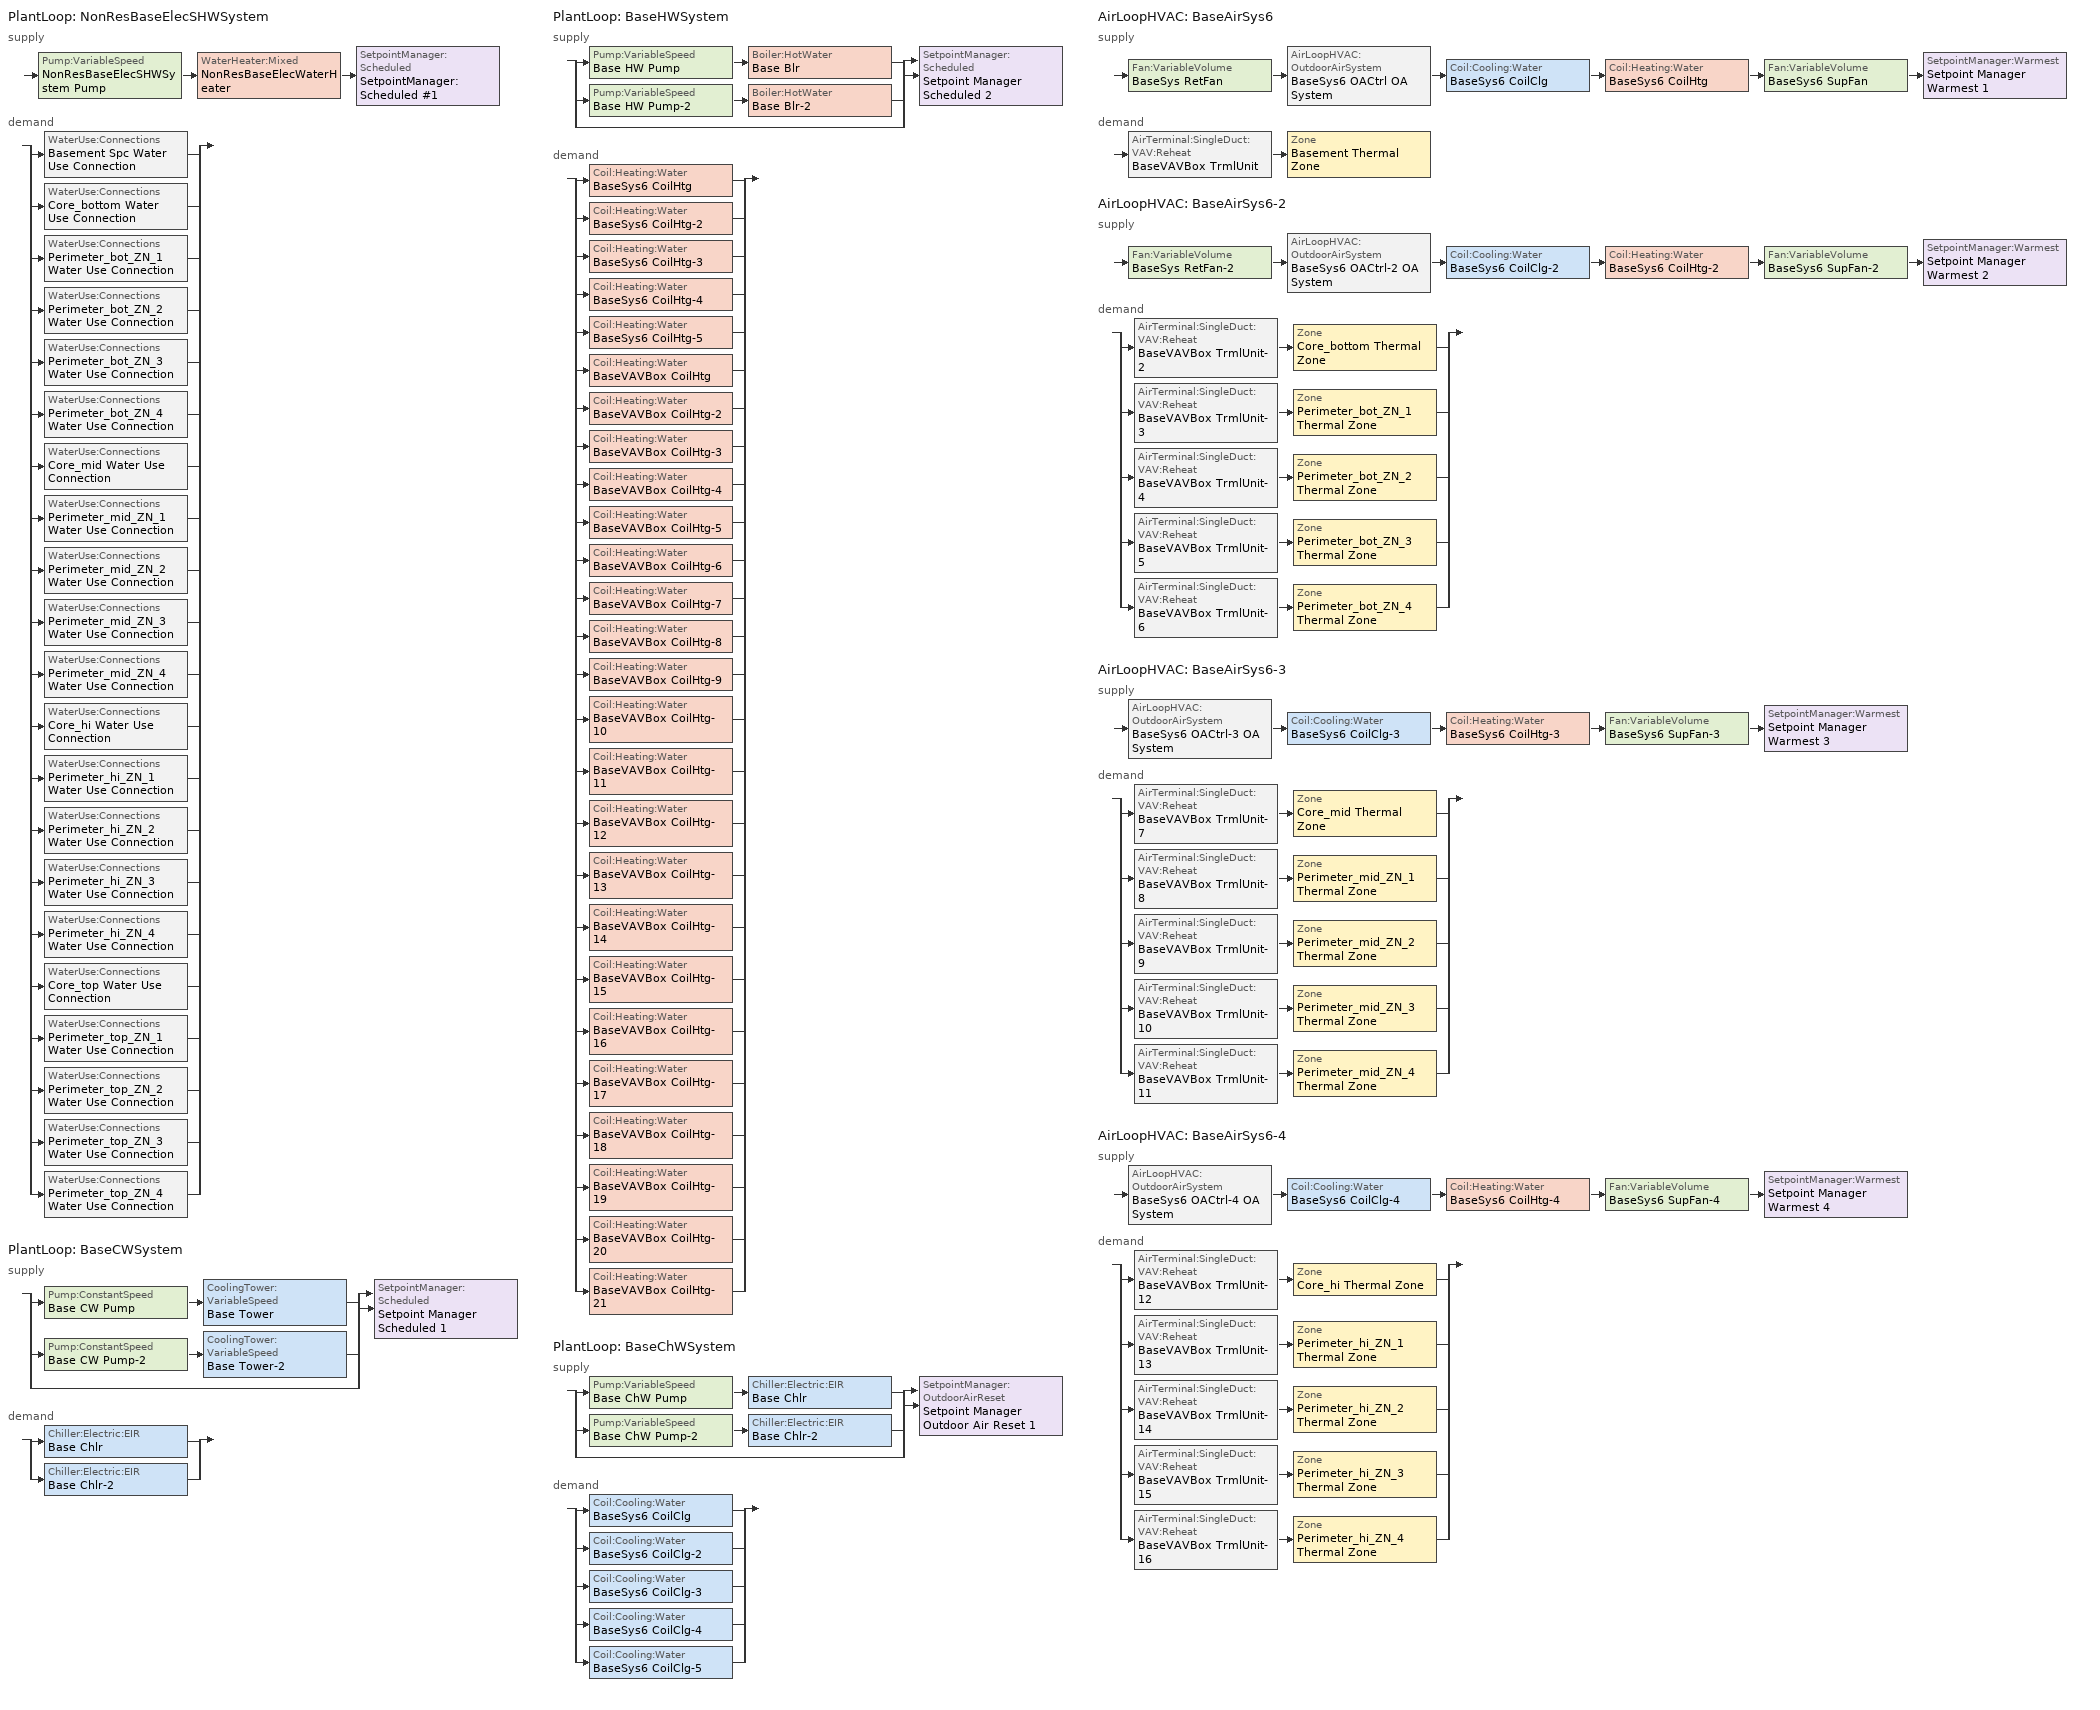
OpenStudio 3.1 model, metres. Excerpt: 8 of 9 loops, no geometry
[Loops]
PlantLoop 'NonResBaseElecSHWSystem'
 supply: Pump:VariableSpeed 'NonResBaseElecSHWSystem Pump' > WaterHeater:Mixed 'NonResBaseElecWaterHeater' > SetpointManager:Scheduled 'SetpointManager:Scheduled #1'
 demand: split
  | WaterUse:Connections 'Basement Spc Water Use Connection'
  | WaterUse:Connections 'Core_bottom Water Use Connection'
  | WaterUse:Connections 'Perimeter_bot_ZN_1 Water Use Connection'
  | WaterUse:Connections 'Perimeter_bot_ZN_2 Water Use Connection'
  | WaterUse:Connections 'Perimeter_bot_ZN_3 Water Use Connection'
  | WaterUse:Connections 'Perimeter_bot_ZN_4 Water Use Connection'
  | WaterUse:Connections 'Core_mid Water Use Connection'
  | WaterUse:Connections 'Perimeter_mid_ZN_1 Water Use Connection'
  | WaterUse:Connections 'Perimeter_mid_ZN_2 Water Use Connection'
  | WaterUse:Connections 'Perimeter_mid_ZN_3 Water Use Connection'
  | WaterUse:Connections 'Perimeter_mid_ZN_4 Water Use Connection'
  | WaterUse:Connections 'Core_hi Water Use Connection'
  | WaterUse:Connections 'Perimeter_hi_ZN_1 Water Use Connection'
  | WaterUse:Connections 'Perimeter_hi_ZN_2 Water Use Connection'
  | WaterUse:Connections 'Perimeter_hi_ZN_3 Water Use Connection'
  | WaterUse:Connections 'Perimeter_hi_ZN_4 Water Use Connection'
  | WaterUse:Connections 'Core_top Water Use Connection'
  | WaterUse:Connections 'Perimeter_top_ZN_1 Water Use Connection'
  | WaterUse:Connections 'Perimeter_top_ZN_2 Water Use Connection'
  | WaterUse:Connections 'Perimeter_top_ZN_3 Water Use Connection'
  | WaterUse:Connections 'Perimeter_top_ZN_4 Water Use Connection'
PlantLoop 'BaseCWSystem'
 supply: split
  | Pump:ConstantSpeed 'Base CW Pump' > CoolingTower:VariableSpeed 'Base Tower'
  | Pump:ConstantSpeed 'Base CW Pump-2' > CoolingTower:VariableSpeed 'Base Tower-2'
  | bypass
  join > SetpointManager:Scheduled 'Setpoint Manager Scheduled 1'
 demand: split
  | Chiller:Electric:EIR 'Base Chlr'
  | Chiller:Electric:EIR 'Base Chlr-2'
PlantLoop 'BaseHWSystem'
 supply: split
  | Pump:VariableSpeed 'Base HW Pump' > Boiler:HotWater 'Base Blr'
  | Pump:VariableSpeed 'Base HW Pump-2' > Boiler:HotWater 'Base Blr-2'
  | bypass
  join > SetpointManager:Scheduled 'Setpoint Manager Scheduled 2'
 demand: split
  | Coil:Heating:Water 'BaseSys6 CoilHtg'
  | Coil:Heating:Water 'BaseSys6 CoilHtg-2'
  | Coil:Heating:Water 'BaseSys6 CoilHtg-3'
  | Coil:Heating:Water 'BaseSys6 CoilHtg-4'
  | Coil:Heating:Water 'BaseSys6 CoilHtg-5'
  | Coil:Heating:Water 'BaseVAVBox CoilHtg'
  | Coil:Heating:Water 'BaseVAVBox CoilHtg-2'
  | Coil:Heating:Water 'BaseVAVBox CoilHtg-3'
  | Coil:Heating:Water 'BaseVAVBox CoilHtg-4'
  | Coil:Heating:Water 'BaseVAVBox CoilHtg-5'
  | Coil:Heating:Water 'BaseVAVBox CoilHtg-6'
  | Coil:Heating:Water 'BaseVAVBox CoilHtg-7'
  | Coil:Heating:Water 'BaseVAVBox CoilHtg-8'
  | Coil:Heating:Water 'BaseVAVBox CoilHtg-9'
  | Coil:Heating:Water 'BaseVAVBox CoilHtg-10'
  | Coil:Heating:Water 'BaseVAVBox CoilHtg-11'
  | Coil:Heating:Water 'BaseVAVBox CoilHtg-12'
  | Coil:Heating:Water 'BaseVAVBox CoilHtg-13'
  | Coil:Heating:Water 'BaseVAVBox CoilHtg-14'
  | Coil:Heating:Water 'BaseVAVBox CoilHtg-15'
  | Coil:Heating:Water 'BaseVAVBox CoilHtg-16'
  | Coil:Heating:Water 'BaseVAVBox CoilHtg-17'
  | Coil:Heating:Water 'BaseVAVBox CoilHtg-18'
  | Coil:Heating:Water 'BaseVAVBox CoilHtg-19'
  | Coil:Heating:Water 'BaseVAVBox CoilHtg-20'
  | Coil:Heating:Water 'BaseVAVBox CoilHtg-21'
PlantLoop 'BaseChWSystem'
 supply: split
  | Pump:VariableSpeed 'Base ChW Pump' > Chiller:Electric:EIR 'Base Chlr'
  | Pump:VariableSpeed 'Base ChW Pump-2' > Chiller:Electric:EIR 'Base Chlr-2'
  | bypass
  join > SetpointManager:OutdoorAirReset 'Setpoint Manager Outdoor Air Reset 1'
 demand: split
  | Coil:Cooling:Water 'BaseSys6 CoilClg'
  | Coil:Cooling:Water 'BaseSys6 CoilClg-2'
  | Coil:Cooling:Water 'BaseSys6 CoilClg-3'
  | Coil:Cooling:Water 'BaseSys6 CoilClg-4'
  | Coil:Cooling:Water 'BaseSys6 CoilClg-5'
AirLoopHVAC 'BaseAirSys6'
 supply: Fan:VariableVolume 'BaseSys RetFan' > AirLoopHVAC:OutdoorAirSystem 'BaseSys6 OACtrl OA System' > Coil:Cooling:Water 'BaseSys6 CoilClg' > Coil:Heating:Water 'BaseSys6 CoilHtg' > Fan:VariableVolume 'BaseSys6 SupFan' > SetpointManager:Warmest 'Setpoint Manager Warmest 1'
 demand: AirTerminal:SingleDuct:VAV:Reheat 'BaseVAVBox TrmlUnit' > Zone 'Basement Thermal Zone'
AirLoopHVAC 'BaseAirSys6-2'
 supply: Fan:VariableVolume 'BaseSys RetFan-2' > AirLoopHVAC:OutdoorAirSystem 'BaseSys6 OACtrl-2 OA System' > Coil:Cooling:Water 'BaseSys6 CoilClg-2' > Coil:Heating:Water 'BaseSys6 CoilHtg-2' > Fan:VariableVolume 'BaseSys6 SupFan-2' > SetpointManager:Warmest 'Setpoint Manager Warmest 2'
 demand: split
  | AirTerminal:SingleDuct:VAV:Reheat 'BaseVAVBox TrmlUnit-2' > Zone 'Core_bottom Thermal Zone'
  | AirTerminal:SingleDuct:VAV:Reheat 'BaseVAVBox TrmlUnit-3' > Zone 'Perimeter_bot_ZN_1 Thermal Zone'
  | AirTerminal:SingleDuct:VAV:Reheat 'BaseVAVBox TrmlUnit-4' > Zone 'Perimeter_bot_ZN_2 Thermal Zone'
  | AirTerminal:SingleDuct:VAV:Reheat 'BaseVAVBox TrmlUnit-5' > Zone 'Perimeter_bot_ZN_3 Thermal Zone'
  | AirTerminal:SingleDuct:VAV:Reheat 'BaseVAVBox TrmlUnit-6' > Zone 'Perimeter_bot_ZN_4 Thermal Zone'
AirLoopHVAC 'BaseAirSys6-3'
 supply: AirLoopHVAC:OutdoorAirSystem 'BaseSys6 OACtrl-3 OA System' > Coil:Cooling:Water 'BaseSys6 CoilClg-3' > Coil:Heating:Water 'BaseSys6 CoilHtg-3' > Fan:VariableVolume 'BaseSys6 SupFan-3' > SetpointManager:Warmest 'Setpoint Manager Warmest 3'
 demand: split
  | AirTerminal:SingleDuct:VAV:Reheat 'BaseVAVBox TrmlUnit-7' > Zone 'Core_mid Thermal Zone'
  | AirTerminal:SingleDuct:VAV:Reheat 'BaseVAVBox TrmlUnit-8' > Zone 'Perimeter_mid_ZN_1 Thermal Zone'
  | AirTerminal:SingleDuct:VAV:Reheat 'BaseVAVBox TrmlUnit-9' > Zone 'Perimeter_mid_ZN_2 Thermal Zone'
  | AirTerminal:SingleDuct:VAV:Reheat 'BaseVAVBox TrmlUnit-10' > Zone 'Perimeter_mid_ZN_3 Thermal Zone'
  | AirTerminal:SingleDuct:VAV:Reheat 'BaseVAVBox TrmlUnit-11' > Zone 'Perimeter_mid_ZN_4 Thermal Zone'
AirLoopHVAC 'BaseAirSys6-4'
 supply: AirLoopHVAC:OutdoorAirSystem 'BaseSys6 OACtrl-4 OA System' > Coil:Cooling:Water 'BaseSys6 CoilClg-4' > Coil:Heating:Water 'BaseSys6 CoilHtg-4' > Fan:VariableVolume 'BaseSys6 SupFan-4' > SetpointManager:Warmest 'Setpoint Manager Warmest 4'
 demand: split
  | AirTerminal:SingleDuct:VAV:Reheat 'BaseVAVBox TrmlUnit-12' > Zone 'Core_hi Thermal Zone'
  | AirTerminal:SingleDuct:VAV:Reheat 'BaseVAVBox TrmlUnit-13' > Zone 'Perimeter_hi_ZN_1 Thermal Zone'
  | AirTerminal:SingleDuct:VAV:Reheat 'BaseVAVBox TrmlUnit-14' > Zone 'Perimeter_hi_ZN_2 Thermal Zone'
  | AirTerminal:SingleDuct:VAV:Reheat 'BaseVAVBox TrmlUnit-15' > Zone 'Perimeter_hi_ZN_3 Thermal Zone'
  | AirTerminal:SingleDuct:VAV:Reheat 'BaseVAVBox TrmlUnit-16' > Zone 'Perimeter_hi_ZN_4 Thermal Zone'
[Sizing:Zone] Zone Cooling Design Supply Air Temperature {C}=14; Zone Heating Design Supply Air Temperature {C}=40; Zone Cooling Design Supply Air Humidity Ratio {kg-H2O/kg-air}=0.0085; Zone Heating Design Supply Air Humidity Ratio {kg-H2O/kg-air}=0.008; Zone Heating Sizing Factor=1; Zone Cooling Sizing Factor=1; Cooling Design Air Flow Method=DesignDay; Cooling Minimum Air Flow per Zone Floor Area {m3/s-m2}=0; Cooling Minimum Air Flow {m3/s}=0; Cooling Minimum Air Flow Fraction=0; Heating Maximum Air Flow per Zone Floor Area {m3/s-m2}=0; Heating Maximum Air Flow {m3/s}=0; Account for Dedicated Outdoor Air System=No; Dedicated Outdoor Air System Control Strategy=NeutralSupplyAir; Dedicated Outdoor Air Low Setpoint Temperature for Design {C}=autosize; Dedicated Outdoor Air High Setpoint Temperature for Design {C}=autosize
Name | Zone Cooling Design Supply Air Temperature Input Method | Zone Cooling Design Supply Air Temperature Difference {deltaC} | Zone Heating Design Supply Air Temperature Input Method | Zone Heating Design Supply Air Temperature Difference {deltaC} | Heating Design Air Flow Method | Heating Maximum Air Flow Fraction
Basement Thermal Zone; Core_bottom Thermal Zone; Core_mid Thermal Zone; Core_hi Thermal Zone | TemperatureDifference | 8.33333 | TemperatureDifference | 13.8889 | DesignDayWithLimit | 0.5
Perimeter_bot_ZN_1 Thermal Zone; Perimeter_bot_ZN_2 Thermal Zone; Perimeter_bot_ZN_3 Thermal Zone; Perimeter_bot_ZN_4 Thermal Zone; Perimeter_mid_ZN_1 Thermal Zone; Perimeter_mid_ZN_2 Thermal Zone; Perimeter_mid_ZN_3 Thermal Zone; Perimeter_mid_ZN_4 Thermal Zone; Perimeter_hi_ZN_1 Thermal Zone; Perimeter_hi_ZN_2 Thermal Zone; Perimeter_hi_ZN_3 Thermal Zone; Perimeter_hi_ZN_4 Thermal Zone | TemperatureDifference | 11.1111 | TemperatureDifference | 13.8889 | DesignDayWithLimit | 0.5
GroundFloor_Plenum Thermal Zone; MidFloor_Plenum Thermal Zone; HiFloor_Plenum Thermal Zone; TopFloor_Plenum Thermal Zone | SupplyAirTemperature | 11.11 | SupplyAirTemperature | 11.11 | DesignDay | 0
[Zone equipment]
Basement Thermal Zone: BaseVAVBox TrmlUnit
Core_bottom Thermal Zone: BaseVAVBox TrmlUnit-2
Perimeter_bot_ZN_1 Thermal Zone: BaseVAVBox TrmlUnit-3
Perimeter_bot_ZN_2 Thermal Zone: BaseVAVBox TrmlUnit-4
Perimeter_bot_ZN_3 Thermal Zone: BaseVAVBox TrmlUnit-5
Perimeter_bot_ZN_4 Thermal Zone: BaseVAVBox TrmlUnit-6
Core_mid Thermal Zone: BaseVAVBox TrmlUnit-7
Perimeter_mid_ZN_1 Thermal Zone: BaseVAVBox TrmlUnit-8
Perimeter_mid_ZN_2 Thermal Zone: BaseVAVBox TrmlUnit-9
Perimeter_mid_ZN_3 Thermal Zone: BaseVAVBox TrmlUnit-10
Perimeter_mid_ZN_4 Thermal Zone: BaseVAVBox TrmlUnit-11
Core_hi Thermal Zone: BaseVAVBox TrmlUnit-12
Perimeter_hi_ZN_1 Thermal Zone: BaseVAVBox TrmlUnit-13
Perimeter_hi_ZN_2 Thermal Zone: BaseVAVBox TrmlUnit-14
Perimeter_hi_ZN_3 Thermal Zone: BaseVAVBox TrmlUnit-15
Perimeter_hi_ZN_4 Thermal Zone: BaseVAVBox TrmlUnit-16
[PlantLoop] Glycol Concentration=0; Plant Loop Volume {m3}=Autocalculate; Load Distribution Scheme=Optimal
Name | Maximum Loop Flow Rate {m3/s} | Fluid Type
NonResBaseElecSHWSystem
BaseCWSystem | 0.151018
BaseHWSystem | 0.0211429 | Water
BaseChWSystem | 0.0644561
[Sizing:Plant] Sizing Option=NonCoincident; Zone Timesteps in Averaging Window=1; Coincident Sizing Factor Mode=None
Name | Loop Type | Design Loop Exit Temperature {C} | Loop Design Temperature Difference {deltaC}
NonResBaseElecSHWSystem | Heating | 57.2222 | 44.4444
BaseCWSystem | Condenser | 27.8333 | 5.55556
BaseHWSystem | Heating | 71.1111 | 22.2222
BaseChWSystem | Cooling | 6.66667 | 11.1111
[WaterHeater:Mixed]
NonResBaseElecWaterHeater: Tank Volume {m3}=0.679451; Setpoint Temperature Schedule=NonResBaseElecWaterHeater Setpoint Temp; Deadband Temperature Difference {deltaC}=2; Maximum Temperature Limit {C}=82.22; Heater Control Type=Cycle; Heater Maximum Capacity {W}=52315.8; Heater Fuel Type=Electricity; Heater Thermal Efficiency=1; Off Cycle Parasitic Fuel Consumption Rate {W}=0; Off Cycle Parasitic Heat Fraction to Tank=0.8; On Cycle Parasitic Fuel Consumption Rate {W}=0; Ambient Temperature Indicator=Schedule; Ambient Temperature Schedule=NonResBaseElecWaterHeater Ambient Temperature; Off Cycle Loss Coefficient to Ambient Temperature {W/K}=3.51839; On Cycle Loss Coefficient to Ambient Temperature {W/K}=3.51839; Use Side Effectiveness=1; Source Side Effectiveness=1; Use Side Design Flow Rate {m3/s}=autosize; Source Side Design Flow Rate {m3/s}=autosize; Indirect Water Heating Recovery Time {hr}=1.5; Source Side Flow Control Mode=IndirectHeatPrimarySetpoint
[Pump:VariableSpeed] Pump Control Type=Intermittent; Skin Loss Radiative Fraction=0.5; Design Power Sizing Method=PowerPerFlowPerPressure; Design Electric Power per Unit Flow Rate {W/(m3/s)}=348701.1; Design Shaft Power per Unit Flow Rate per Unit Head {W-s/m3-Pa}=1.28205; Design Minimum Flow Rate Fraction=0
Name | Rated Pump Head {Pa} | Rated Flow Rate {m3/s} | Rated Power Consumption {W} | Motor Efficiency | Coefficient 1 of the Part Load Performance Curve | Coefficient 2 of the Part Load Performance Curve | Coefficient 3 of the Part Load Performance Curve | Coefficient 4 of the Part Load Performance Curve | Minimum Flow Rate {m3/s}
NonResBaseElecSHWSystem Pump | 0
Base HW Pump; Base HW Pump-2 | 188973 | 0.0105715 | 3183.66 | 0.895 | 0.0273 | -0.1317 | 0.6642 | 0.4445 | 0
Base ChW Pump; Base ChW Pump-2 | 195936 | 0.032228 | 9747.48 | 0.924 | 0.0273 | -0.1317 | 0.6642 | 0.4445 | 0
[SetpointManager:Scheduled] Control Variable=Temperature
Name | Schedule | Setpoint Node or NodeList
SetpointManager:Scheduled #1 | NonResBaseElecSHWSystem Supply Temp Schedule | NonResBaseElecSHWSystem Supply Mixer Outlet Node
Setpoint Manager Scheduled 1 | BaseCWSystem Supply Temp Schedule | BaseCWSystem Supply Mixer Outlet Node
Setpoint Manager Scheduled 2 | BaseHWSystem Supply Temp Schedule | BaseHWSystem Supply Mixer Outlet Node
[WaterUse:Connections] Drain Water Heat Exchanger Type=None; Drain Water Heat Exchanger Destination=Plant
Name | Water Use Equipment Name 1
Basement Spc Water Use Connection | Basement Spc Water Use Equipment
Core_bottom Water Use Connection | Core_bottom Water Use Equipment
Perimeter_bot_ZN_1 Water Use Connection | Perimeter_bot_ZN_1 Water Use Equipment
Perimeter_bot_ZN_2 Water Use Connection | Perimeter_bot_ZN_2 Water Use Equipment
Perimeter_bot_ZN_3 Water Use Connection | Perimeter_bot_ZN_3 Water Use Equipment
Perimeter_bot_ZN_4 Water Use Connection | Perimeter_bot_ZN_4 Water Use Equipment
Core_mid Water Use Connection | Core_mid Water Use Equipment
Perimeter_mid_ZN_1 Water Use Connection | Perimeter_mid_ZN_1 Water Use Equipment
Perimeter_mid_ZN_2 Water Use Connection | Perimeter_mid_ZN_2 Water Use Equipment
Perimeter_mid_ZN_3 Water Use Connection | Perimeter_mid_ZN_3 Water Use Equipment
Perimeter_mid_ZN_4 Water Use Connection | Perimeter_mid_ZN_4 Water Use Equipment
Core_hi Water Use Connection | Core_hi Water Use Equipment
Perimeter_hi_ZN_1 Water Use Connection | Perimeter_hi_ZN_1 Water Use Equipment
Perimeter_hi_ZN_2 Water Use Connection | Perimeter_hi_ZN_2 Water Use Equipment
Perimeter_hi_ZN_3 Water Use Connection | Perimeter_hi_ZN_3 Water Use Equipment
Perimeter_hi_ZN_4 Water Use Connection | Perimeter_hi_ZN_4 Water Use Equipment
Core_top Water Use Connection | Core_top Water Use Equipment
Perimeter_top_ZN_1 Water Use Connection | Perimeter_top_ZN_1 Water Use Equipment
Perimeter_top_ZN_2 Water Use Connection | Perimeter_top_ZN_2 Water Use Equipment
Perimeter_top_ZN_3 Water Use Connection | Perimeter_top_ZN_3 Water Use Equipment
Perimeter_top_ZN_4 Water Use Connection | Perimeter_top_ZN_4 Water Use Equipment
[WaterUse:Equipment:Definition]
Name | Peak Flow Rate {m3/s} | Target Temperature Schedule
Basement Spc Water Use Definition | 3.62955e-05 | Basement Spc Target SHW Temp
Core_bottom Water Use Definition | 2.57954e-05 | Core_bottom Target SHW Temp
Perimeter_bot_ZN_1 Water Use Definition | 3.19263e-06 | Perimeter_bot_ZN_1 Target SHW Temp
Perimeter_bot_ZN_2 Water Use Definition | 2.05742e-06 | Perimeter_bot_ZN_2 Target SHW Temp
Perimeter_bot_ZN_3 Water Use Definition | 3.19265e-06 | Perimeter_bot_ZN_3 Target SHW Temp
Perimeter_bot_ZN_4 Water Use Definition | 2.0574e-06 | Perimeter_bot_ZN_4 Target SHW Temp
Core_mid Water Use Definition | 0.000128976 | Core_mid Target SHW Temp
Perimeter_mid_ZN_1 Water Use Definition | 1.59632e-05 | Perimeter_mid_ZN_1 Target SHW Temp
Perimeter_mid_ZN_2 Water Use Definition | 1.02871e-05 | Perimeter_mid_ZN_2 Target SHW Temp
Perimeter_mid_ZN_3 Water Use Definition | 1.59633e-05 | Perimeter_mid_ZN_3 Target SHW Temp
Perimeter_mid_ZN_4 Water Use Definition | 1.0287e-05 | Perimeter_mid_ZN_4 Target SHW Temp
Core_hi Water Use Definition | 0.000128976 | Core_hi Target SHW Temp
Perimeter_hi_ZN_1 Water Use Definition | 1.59632e-05 | Perimeter_hi_ZN_1 Target SHW Temp
Perimeter_hi_ZN_2 Water Use Definition | 1.02871e-05 | Perimeter_hi_ZN_2 Target SHW Temp
Perimeter_hi_ZN_3 Water Use Definition | 1.59633e-05 | Perimeter_hi_ZN_3 Target SHW Temp
Perimeter_hi_ZN_4 Water Use Definition | 1.0287e-05 | Perimeter_hi_ZN_4 Target SHW Temp
Core_top Water Use Definition | 2.57954e-05 | Core_top Target SHW Temp
Perimeter_top_ZN_1 Water Use Definition | 3.19263e-06 | Perimeter_top_ZN_1 Target SHW Temp
Perimeter_top_ZN_2 Water Use Definition | 2.05742e-06 | Perimeter_top_ZN_2 Target SHW Temp
Perimeter_top_ZN_3 Water Use Definition | 3.19265e-06 | Perimeter_top_ZN_3 Target SHW Temp
Perimeter_top_ZN_4 Water Use Definition | 2.0574e-06 | Perimeter_top_ZN_4 Target SHW Temp
[WaterUse:Equipment] Flow Rate Fraction Schedule=OfficeServiceHotWater
Name | Water Use Equipment Definition
Basement Spc Water Use Equipment | Basement Spc Water Use Definition
Core_bottom Water Use Equipment | Core_bottom Water Use Definition
Perimeter_bot_ZN_1 Water Use Equipment | Perimeter_bot_ZN_1 Water Use Definition
Perimeter_bot_ZN_2 Water Use Equipment | Perimeter_bot_ZN_2 Water Use Definition
Perimeter_bot_ZN_3 Water Use Equipment | Perimeter_bot_ZN_3 Water Use Definition
Perimeter_bot_ZN_4 Water Use Equipment | Perimeter_bot_ZN_4 Water Use Definition
Core_mid Water Use Equipment | Core_mid Water Use Definition
Perimeter_mid_ZN_1 Water Use Equipment | Perimeter_mid_ZN_1 Water Use Definition
Perimeter_mid_ZN_2 Water Use Equipment | Perimeter_mid_ZN_2 Water Use Definition
Perimeter_mid_ZN_3 Water Use Equipment | Perimeter_mid_ZN_3 Water Use Definition
Perimeter_mid_ZN_4 Water Use Equipment | Perimeter_mid_ZN_4 Water Use Definition
Core_hi Water Use Equipment | Core_hi Water Use Definition
Perimeter_hi_ZN_1 Water Use Equipment | Perimeter_hi_ZN_1 Water Use Definition
Perimeter_hi_ZN_2 Water Use Equipment | Perimeter_hi_ZN_2 Water Use Definition
Perimeter_hi_ZN_3 Water Use Equipment | Perimeter_hi_ZN_3 Water Use Definition
Perimeter_hi_ZN_4 Water Use Equipment | Perimeter_hi_ZN_4 Water Use Definition
Core_top Water Use Equipment | Core_top Water Use Definition
Perimeter_top_ZN_1 Water Use Equipment | Perimeter_top_ZN_1 Water Use Definition
Perimeter_top_ZN_2 Water Use Equipment | Perimeter_top_ZN_2 Water Use Definition
Perimeter_top_ZN_3 Water Use Equipment | Perimeter_top_ZN_3 Water Use Definition
Perimeter_top_ZN_4 Water Use Equipment | Perimeter_top_ZN_4 Water Use Definition
[CoolingTower:VariableSpeed] Model Type=CoolToolsCrossFlow; Design Inlet Air Wet-Bulb Temperature {C}=22.2778; Design Approach Temperature {deltaC}=5.55556; Design Range Temperature {deltaC}=5.55556; Design Water Flow Rate {m3/s}=0.0755089; Design Air Flow Rate {m3/s}=39.162; Design Fan Power {W}=14874.7; Minimum Air Flow Rate Ratio=0.5; Fraction of Tower Capacity in Free Convection Regime=0.125; Basin Heater Capacity {W/K}=0; Basin Heater Setpoint Temperature {C}=2; Evaporation Loss Mode=SaturatedExit; Evaporation Loss Factor {percent/K}=0.2; Drift Loss Percent {percent}=0.008; Blowdown Calculation Mode=ConcentrationRatio; Blowdown Concentration Ratio=3; Number of Cells=1; Sizing Factor=1
Name | Fan Power Ratio Function of Air Flow Rate Ratio Curve
Base Tower | Cooling Tower Variable Speed 1 Fan Power Ratio Curve
Base Tower-2 | Cooling Tower Variable Speed 1 Fan Power Ratio Curve 1
[Pump:ConstantSpeed] Rated Flow Rate {m3/s}=0.0755089; Rated Pump Head {Pa}=134508; Rated Power Consumption {W}=15576.8; Motor Efficiency=0.93; Fraction of Motor Inefficiencies to Fluid Stream=0; Pump Control Type=Intermittent; Design Power Sizing Method=PowerPerFlowPerPressure; Design Electric Power per Unit Flow Rate {W/(m3/s)}=348701.1; Design Shaft Power per Unit Flow Rate per Unit Head {W-s/m3-Pa}=1.28205
Base CW Pump; Base CW Pump-2
[Boiler:HotWater] Fuel Type=NaturalGas; Nominal Capacity {W}=982521; Nominal Thermal Efficiency=0.9; Efficiency Curve Temperature Evaluation Variable=EnteringBoiler; Normalized Boiler Efficiency Curve=BlrHWCondBlrFIRRatio_fQRatioTewtSI; Design Water Flow Rate {m3/s}=0.0105774; Water Outlet Upper Temperature Limit {C}=99; Boiler Flow Mode=LeavingSetpointModulated; Parasitic Electric Load {W}=293.185; Sizing Factor=1
Base Blr; Base Blr-2
[Chiller:Electric:EIR] Reference Capacity {W}=1.49765e+06; Reference COP {W/W}=6.01196; Reference Entering Condenser Fluid Temperature {C}=27.8333; Reference Chilled Water Flow Rate {m3/s}=0.032246; Reference Condenser Fluid Flow Rate {m3/s}=0.0751776; Cooling Capacity Function of Temperature Curve=ChlrWtrCentPathBGtEql300Lt600tonQRatio_fTchwsTcwsSI; Electric Input to Cooling Output Ratio Function of Temperature Curve=ChlrWtrCentPathBGtEql300Lt600tonEIRRatio_fTchwsTcwsSI; Electric Input to Cooling Output Ratio Function of Part Load Ratio Curve=ChlrWtrCentPathBGtEql300Lt600tonEIRRatio_fQRatio; Minimum Part Load Ratio=0.1; Minimum Unloading Ratio=0.1; Condenser Type=WaterCooled; Chiller Flow Mode=LeavingSetpointModulated; Design Heat Recovery Water Flow Rate {m3/s}=Autosize; Sizing Factor=1; Basin Heater Capacity {W/K}=0; Basin Heater Setpoint Temperature {C}=10; Condenser Heat Recovery Relative Capacity Fraction=1
Base Chlr; Base Chlr-2
[SetpointManager:OutdoorAirReset]
Setpoint Manager Outdoor Air Reset 1: Control Variable=Temperature; Setpoint at Outdoor Low Temperature {C}=12.2222; Outdoor Low Temperature {C}=15.5556; Setpoint at Outdoor High Temperature {C}=6.66667; Outdoor High Temperature {C}=26.6667; Setpoint Node or NodeList=BaseChWSystem Supply Mixer Outlet Node
[AirLoopHVAC] Availability Schedule=OfficeHVACAvail
Name | Design Supply Air Flow Rate {m3/s} | Design Return Air Flow Fraction of Supply Air Flow
BaseAirSys6 | 11.9469 | 0.9
BaseAirSys6-2 | 13.3346 | 0.9
BaseAirSys6-3 | 76.5678 | 1
BaseAirSys6-4 | 73.0008 | 1
[Sizing:System] Type of Load to Size On=Sensible; Design Outdoor Air Flow Rate {m3/s}=Autosize; Central Heating Maximum System Air Flow Ratio=0.5; Preheat Design Temperature {C}=5.68434e-14; Preheat Design Humidity Ratio {kg-H2O/kg-Air}=0; Precool Design Temperature {C}=5.68434e-14; Precool Design Humidity Ratio {kg-H2O/kg-Air}=0; Sizing Option=Coincident; 100% Outdoor Air in Cooling=No; 100% Outdoor Air in Heating=No; Central Cooling Design Supply Air Humidity Ratio {kg-H2O/kg-Air}=0.0085; Central Heating Design Supply Air Humidity Ratio {kg-H2O/kg-Air}=0.008; Cooling Design Air Flow Method=DesignDay; Cooling Design Air Flow Rate {m3/s}=0; Heating Design Air Flow Method=DesignDay; Heating Design Air Flow Rate {m3/s}=0; System Outdoor Air Method=ZoneSum; Zone Maximum Outdoor Air Fraction=1; Cooling Supply Air Flow Rate Per Floor Area {m3/s-m2}=0.00996765; Cooling Fraction of Autosized Cooling Supply Air Flow Rate=1; Cooling Supply Air Flow Rate Per Unit Cooling Capacity {m3/s-W}=3.94755e-05; Heating Supply Air Flow Rate Per Floor Area {m3/s-m2}=0.00996765; Heating Fraction of Autosized Heating Supply Air Flow Rate=1; Heating Fraction of Autosized Cooling Supply Air Flow Rate=1; Heating Supply Air Flow Rate Per Unit Heating Capacity {m3/s-W}=3.15882e-05; Cooling Design Capacity Method=CoolingDesignCapacity; Cooling Design Capacity {W}=autosize; Cooling Design Capacity Per Floor Area {W/m2}=234.7; Fraction of Autosized Cooling Design Capacity=1; Heating Design Capacity Method=HeatingDesignCapacity; Heating Design Capacity {W}=autosize; Heating Design Capacity Per Floor Area {W/m2}=157; Fraction of Autosized Heating Design Capacity=1; Central Cooling Capacity Control Method=OnOff
Name | Central Cooling Design Supply Air Temperature {C} | Central Heating Design Supply Air Temperature {C}
BaseAirSys6 | 15.5556 | 18.3333
BaseAirSys6-2; BaseAirSys6-3; BaseAirSys6-4 | 12.7778 | 15.5556
[AvailabilityManager:NightCycle] Applicability Schedule=Always On Discrete; Control Type=CycleOnAny; Thermostat Tolerance {deltaC}=1.11111; Cycling Run Time Control Type=ThermostatWithMinimumRunTime; Cycling Run Time {s}=900
Availability Manager Night Cycle 1; Availability Manager Night Cycle 2; Availability Manager Night Cycle 3; Availability Manager Night Cycle 4; Availability Manager Night Cycle 5
[Fan:VariableVolume] Availability Schedule=Always On Discrete; Fan Power Minimum Flow Rate Input Method=FixedFlowRate; Fan Power Minimum Flow Fraction=0; Motor In Airstream Fraction=1; Fan Power Coefficient 1=0.04076; Fan Power Coefficient 2=0.088045; Fan Power Coefficient 3=-0.072926; Fan Power Coefficient 4=0.94374; Fan Power Coefficient 5=0
Name | Fan Total Efficiency | Pressure Rise {Pa} | Maximum Flow Rate {m3/s} | Fan Power Minimum Air Flow Rate {m3/s} | Motor Efficiency
BaseSys6 SupFan | 0.6045 | 695.431 | 11.9469 | 2.71509 | 0.93
BaseSys RetFan | 0.6045 | 695.431 | 11.9469 | 0 | 0.93
BaseSys6 SupFan-2 | 0.6045 | 688.018 | 13.3346 | 2.71509 | 0.93
BaseSys RetFan-2 | 0.6045 | 688.018 | 13.3346 | 0 | 0.93
BaseSys6 SupFan-3 | 0.61165 | 1227.92 | 76.5678 | 13.5754 | 0.941
BaseSys6 SupFan-4 | 0.61165 | 1227.92 | 73.0008 | 13.5754 | 0.941
[Coil:Heating:Water] Availability Schedule=Always On Discrete; Performance Input Method=NominalCapacity; Rated Inlet Water Temperature {C}=71.1111; Rated Inlet Air Temperature {C}=16.6; Rated Outlet Water Temperature {C}=48.8889; Rated Outlet Air Temperature {C}=32.2
Name | Rated Capacity {W}
BaseSys6 CoilHtg | 69248.3
BaseSys6 CoilHtg-2 | 35760.8
BaseSys6 CoilHtg-3 | 134790
BaseSys6 CoilHtg-4 | 150948
BaseSys6 CoilHtg-5 | 33697.9
BaseVAVBox CoilHtg | 37084.3
BaseVAVBox CoilHtg-2 | 51509.9
BaseVAVBox CoilHtg-3 | 21112
BaseVAVBox CoilHtg-4 | 13956.5
BaseVAVBox CoilHtg-5 | 21105
BaseVAVBox CoilHtg-6 | 13951.6
BaseVAVBox CoilHtg-7 | 327472
BaseVAVBox CoilHtg-8 | 123292
BaseVAVBox CoilHtg-9 | 81913.1
BaseVAVBox CoilHtg-10 | 123415
BaseVAVBox CoilHtg-11 | 81991.6
BaseVAVBox CoilHtg-12 | 337580
BaseVAVBox CoilHtg-13 | 126636
BaseVAVBox CoilHtg-14 | 84020.3
BaseVAVBox CoilHtg-15 | 126806
BaseVAVBox CoilHtg-16 | 84121.4
BaseVAVBox CoilHtg-17 | 124906
BaseVAVBox CoilHtg-18 | 31069.3
BaseVAVBox CoilHtg-19 | 20486.8
BaseVAVBox CoilHtg-20 | 31099.8
BaseVAVBox CoilHtg-21 | 20505
[Controller:WaterCoil] Minimum Actuated Flow {m3/s}=0
Name | Water Coil | Action | Controller Convergence Tolerance {deltaC} | Maximum Actuated Flow {m3/s}
Controller Water Coil 1 | BaseSys6 CoilHtg | Normal | 0.1 | 0.00093187
Controller Water Coil 2 | BaseSys6 CoilClg | Reverse | 0.1 | 0.00673906
Controller Water Coil 3 | BaseSys6 CoilHtg-2 | Normal | 0.1 | 0.000481231
Controller Water Coil 4 | BaseSys6 CoilClg-2 | Reverse | 0.1 | 0.00858823
Controller Water Coil 5 | BaseSys6 CoilHtg-3 | Normal | 0.1 | 0.00181385
Controller Water Coil 6 | BaseSys6 CoilClg-3 | Reverse | 0.1 | 0.0466483
Controller Water Coil 7 | BaseSys6 CoilHtg-4 | Normal | 0.1 | 0.0020313
Controller Water Coil 8 | BaseSys6 CoilClg-4 | Reverse | 0.1 | 0.0490287
Controller Water Coil 9 | BaseSys6 CoilHtg-5 | Normal | 0.1 | 0.000453471
Controller Water Coil 10 | BaseSys6 CoilClg-5 | Reverse | 0.1 | 0.00877411
Controller Water Coil 11 | BaseVAVBox CoilHtg | Normal
Controller Water Coil 12 | BaseVAVBox CoilHtg-2 | Normal
Controller Water Coil 13 | BaseVAVBox CoilHtg-3 | Normal
Controller Water Coil 14 | BaseVAVBox CoilHtg-4 | Normal
Controller Water Coil 15 | BaseVAVBox CoilHtg-5 | Normal
Controller Water Coil 16 | BaseVAVBox CoilHtg-6 | Normal
Controller Water Coil 17 | BaseVAVBox CoilHtg-7 | Normal
Controller Water Coil 18 | BaseVAVBox CoilHtg-8 | Normal
Controller Water Coil 19 | BaseVAVBox CoilHtg-9 | Normal
Controller Water Coil 20 | BaseVAVBox CoilHtg-10 | Normal
Controller Water Coil 21 | BaseVAVBox CoilHtg-11 | Normal
Controller Water Coil 22 | BaseVAVBox CoilHtg-12 | Normal
Controller Water Coil 23 | BaseVAVBox CoilHtg-13 | Normal
Controller Water Coil 24 | BaseVAVBox CoilHtg-14 | Normal
Controller Water Coil 25 | BaseVAVBox CoilHtg-15 | Normal
Controller Water Coil 26 | BaseVAVBox CoilHtg-16 | Normal
Controller Water Coil 27 | BaseVAVBox CoilHtg-17 | Normal
Controller Water Coil 28 | BaseVAVBox CoilHtg-18 | Normal
Controller Water Coil 29 | BaseVAVBox CoilHtg-19 | Normal
Controller Water Coil 30 | BaseVAVBox CoilHtg-20 | Normal
Controller Water Coil 31 | BaseVAVBox CoilHtg-21 | Normal
[Coil:Cooling:Water] Availability Schedule=Always On Discrete; Design Inlet Water Temperature {C}=6.66667; Design Inlet Air Temperature {C}=Autosize; Design Outlet Air Temperature {C}=Autosize; Design Inlet Air Humidity Ratio {kg-H2O/kg-air}=Autosize; Design Outlet Air Humidity Ratio {kg-H2O/kg-air}=Autosize; Type of Analysis=DetailedAnalysis
Name | Design Water Flow Rate {m3/s} | Design Air Flow Rate {m3/s}
BaseSys6 CoilClg | 0.00539125 | 11.9469
BaseSys6 CoilClg-2 | 0.00687059 | 13.3346
BaseSys6 CoilClg-3 | 0.0373186 | 76.5678
BaseSys6 CoilClg-4 | 0.0392229 | 73.0008
BaseSys6 CoilClg-5 | 0.00701929 | 13.8094
[Controller:OutdoorAir] Minimum Outdoor Air Flow Rate {m3/s}=0; Maximum Outdoor Air Flow Rate {m3/s}=Autosize; Economizer Control Type=FixedDryBulb; Economizer Control Action Type=ModulateFlow; Economizer Maximum Limit Dry-Bulb Temperature {C}=23.8889; Economizer Maximum Limit Enthalpy {J/kg}=116300; Lockout Type=NoLockout; Minimum Limit Type=FixedMinimum; High Humidity Control=No; Heat Recovery Bypass Control Type=BypassWhenWithinEconomizerLimits
Name | Minimum Outdoor Air Schedule | Maximum Fraction of Outdoor Air Schedule | Controller Mechanical Ventilation
BaseSys6 OACtrl | BaseSys6 OACtrl Schedule | BaseSys6 OACtrl Max OA Schedule | BaseSys6 OACtrl Mech Vent Controller
BaseSys6 OACtrl-2 | BaseSys6 OACtrl-2 Schedule | BaseSys6 OACtrl-2 Max OA Schedule | BaseSys6 OACtrl-2 Mech Vent Controller
BaseSys6 OACtrl-3 | BaseSys6 OACtrl-3 Schedule | BaseSys6 OACtrl-3 Max OA Schedule | BaseSys6 OACtrl-3 Mech Vent Controller
BaseSys6 OACtrl-4 | BaseSys6 OACtrl-4 Schedule | BaseSys6 OACtrl-4 Max OA Schedule | BaseSys6 OACtrl-4 Mech Vent Controller
[Controller:MechanicalVentilation] Availability Schedule=Always On Discrete; System Outdoor Air Method=ZoneSum
BaseSys6 OACtrl Mech Vent Controller; BaseSys6 OACtrl-2 Mech Vent Controller; BaseSys6 OACtrl-3 Mech Vent Controller; BaseSys6 OACtrl-4 Mech Vent Controller
[AirLoopHVAC:OutdoorAirSystem]
Name | Controller
BaseSys6 OACtrl OA System | BaseSys6 OACtrl
BaseSys6 OACtrl-2 OA System | BaseSys6 OACtrl-2
BaseSys6 OACtrl-3 OA System | BaseSys6 OACtrl-3
BaseSys6 OACtrl-4 OA System | BaseSys6 OACtrl-4
[HeatExchanger:AirToAir:SensibleAndLatent] Availability Schedule=Always On Discrete; Nominal Supply Air Flow Rate {m3/s}=2.71509; Sensible Effectiveness at 100% Heating Air Flow=0.6; Latent Effectiveness at 100% Heating Air Flow=0; Sensible Effectiveness at 75% Heating Air Flow=0.65; Latent Effectiveness at 75% Heating Air Flow=0; Sensible Effectiveness at 100% Cooling Air Flow=0.6; Latent Effectiveness at 100% Cooling Air Flow=0; Sensible Effectiveness at 75% Cooling Air Flow=0.65; Latent Effectiveness at 75% Cooling Air Flow=0; Nominal Electric Power {W}=0; Supply Air Outlet Temperature Control=No; Heat Exchanger Type=Plate; Frost Control Type=None; Threshold Temperature {C}=1.7; Economizer Lockout=Yes
BaseHtRcvry; BaseHtRcvry-2
[SetpointManager:Warmest] Control Variable=Temperature; Strategy=MaximumTemperature
Name | Minimum Setpoint Temperature {C} | Maximum Setpoint Temperature {C} | Setpoint Node or NodeList
Setpoint Manager Warmest 1 | 15.5556 | 18.3333 | BaseSys6 SupFan Outlet Node
Setpoint Manager Warmest 2 | 12.7778 | 15.5556 | BaseSys6 SupFan-2 Outlet Node
Setpoint Manager Warmest 3 | 12.7778 | 15.5556 | BaseSys6 SupFan-3 Outlet Node
Setpoint Manager Warmest 4 | 12.7778 | 15.5556 | BaseSys6 SupFan-4 Outlet Node
[AirTerminal:SingleDuct:VAV:Reheat] Availability Schedule=Always On Discrete; Zone Minimum Air Flow Input Method=FixedFlowRate; Constant Minimum Air Flow Fraction=0.3; Maximum Hot Water or Steam Flow Rate {m3/s}=AutoSize; Minimum Hot Water or Steam Flow Rate {m3/s}=0; Convergence Tolerance=0.001; Damper Heating Action=Reverse; Maximum Reheat Air Temperature {C}=35; Control For Outdoor Air=No
Name | Maximum Air Flow Rate {m3/s} | Fixed Minimum Air Flow Rate {m3/s} | Reheat Coil | Maximum Flow Fraction During Reheat
BaseVAVBox TrmlUnit | 12.1215 | 2.71509 | BaseVAVBox CoilHtg | 0.500002
BaseVAVBox TrmlUnit-2 | 10.1133 | 1.92963 | BaseVAVBox CoilHtg-2 | 0.5
BaseVAVBox TrmlUnit-3 | 1.81141 | 0.238825 | BaseVAVBox CoilHtg-3 | 0.500001
BaseVAVBox TrmlUnit-4 | 1.1526 | 0.153906 | BaseVAVBox CoilHtg-4 | 0.5
BaseVAVBox TrmlUnit-5 | 1.2112 | 0.238827 | BaseVAVBox CoilHtg-5 | 0.499998
BaseVAVBox TrmlUnit-6 | 1.26273 | 0.153904 | BaseVAVBox CoilHtg-6 | 0.5
BaseVAVBox TrmlUnit-7 | 55.7521 | 9.64812 | BaseVAVBox CoilHtg-7 | 0.500002
BaseVAVBox TrmlUnit-8 | 9.25895 | 1.19413 | BaseVAVBox CoilHtg-8 | 0.499999
BaseVAVBox TrmlUnit-9 | 5.89198 | 0.769529 | BaseVAVBox CoilHtg-9 | 0.499998
BaseVAVBox TrmlUnit-10 | 6.40853 | 1.19414 | BaseVAVBox CoilHtg-10 | 0.499999
BaseVAVBox TrmlUnit-11 | 6.41957 | 0.769524 | BaseVAVBox CoilHtg-11 | 0.5
BaseVAVBox TrmlUnit-12 | 55.6686 | 9.64812 | BaseVAVBox CoilHtg-12 | 0.499999
BaseVAVBox TrmlUnit-13 | 9.2278 | 1.19413 | BaseVAVBox CoilHtg-13 | 0.5
BaseVAVBox TrmlUnit-14 | 5.87405 | 0.769529 | BaseVAVBox CoilHtg-14 | 0.500002
BaseVAVBox TrmlUnit-15 | 6.38493 | 1.19414 | BaseVAVBox CoilHtg-15 | 0.500001
BaseVAVBox TrmlUnit-16 | 6.41523 | 0.769524 | BaseVAVBox CoilHtg-16 | 0.499999
[Curve:Biquadratic] Minimum Value of y=15.56
Name | Coefficient1 Constant | Coefficient2 x | Coefficient3 x**2 | Coefficient4 y | Coefficient5 y**2 | Coefficient6 x*y | Minimum Value of x | Maximum Value of x | Maximum Value of y | Minimum Curve Output | Maximum Curve Output
BlrHWCondBlrFIRRatio_fQRatioTewtSI | 1.19381 | -0.110825 | 0.039514 | -0.006371 | 3.8e-05 | 0.00083 | 0.1 | 1 | 71.1 | 0.93 | 1.05
ChlrWtrCentPathBGtEql300Lt600tonQRatio_fTchwsTcwsSI | 1.35608 | 0.04875 | -0.000888 | -0.014525 | -0.000286 | -4e-05 | 4.44 | 12.22 | 29.44 | 0.87 | 1.52
ChlrWtrCentPathBGtEql300Lt600tonEIRRatio_fTchwsTcwsSI | 0.756376 | -0.015019 | 0.000156 | 0.00246 | 0.000515 | -0.000687 | 4.44 | 12.22 | 29.44 | 0.63 | 1.12
[Curve:Cubic] Coefficient1 Constant=-0.0093; Coefficient2 x=0.0512; Coefficient3 x**2=-0.0838; Coefficient4 x**3=1.0419; Minimum Value of x=0.15; Maximum Value of x=1
Cooling Tower Variable Speed 1 Fan Power Ratio Curve; Cooling Tower Variable Speed 1 Fan Power Ratio Curve 1
[Curve:Quadratic]
ChlrWtrCentPathBGtEql300Lt600tonEIRRatio_fQRatio: Coefficient1 Constant=0.055483; Coefficient2 x=0.451866; Coefficient3 x**2=0.488242; Minimum Value of x=0.1; Maximum Value of x=100; Minimum Curve Output=0.11
[Schedule:Day]
OnDay; AllOnHVACAvailDay; BaseSys6 OACtrl Schedule Week 1 Summer; BaseSys6 OACtrl Schedule Week 1 Winter; BaseSys6 OACtrl-2 Schedule Week 1 Summer; BaseSys6 OACtrl-2 Schedule Week 1 Winter; BaseSys6 OACtrl-3 Schedule Week 1 Summer; BaseSys6 OACtrl-3 Schedule Week 1 Winter; BaseSys6 OACtrl-4 Schedule Week 1 Summer; BaseSys6 OACtrl-4 Schedule Week 1 Winter: 1, 0, 1, 2, 0, 1, 3, 0, 1, 4, 0, 1, 5, 0, 1, 6, 0, 1, 7, 0, 1, 8, 0, 1, 9, 0, 1, 10, 0, 1, 11, 0, 1, 12, 0, 1, 13, 0, 1, 14, 0, 1, 15, 0, 1, 16, 0, 1, 17, 0, 1, 18, 0, 1, 19, 0, 1, 20, 0, 1, 21, 0, 1, 22, 0, 1, 23, 0, 1, 24, 0, 1
OffDay; OfficeHVACAvailSun; BaseSys6 OACtrl Schedule Week 1 Sunday; BaseSys6 OACtrl Schedule Week 1 Holiday; BaseSys6 OACtrl Schedule Week 1 Custom 1; BaseSys6 OACtrl Schedule Week 1 Custom 2; BaseSys6 OACtrl-2 Schedule Week 1 Sunday; BaseSys6 OACtrl-2 Schedule Week 1 Holiday; BaseSys6 OACtrl-2 Schedule Week 1 Custom 1; BaseSys6 OACtrl-2 Schedule Week 1 Custom 2; BaseSys6 OACtrl-3 Schedule Week 1 Sunday; BaseSys6 OACtrl-3 Schedule Week 1 Holiday; BaseSys6 OACtrl-3 Schedule Week 1 Custom 1; BaseSys6 OACtrl-3 Schedule Week 1 Custom 2; BaseSys6 OACtrl-4 Schedule Week 1 Sunday; BaseSys6 OACtrl-4 Schedule Week 1 Holiday; BaseSys6 OACtrl-4 Schedule Week 1 Custom 1; BaseSys6 OACtrl-4 Schedule Week 1 Custom 2: 1, 0, 0, 2, 0, 0, 3, 0, 0, 4, 0, 0, 5, 0, 0, 6, 0, 0, 7, 0, 0, 8, 0, 0, 9, 0, 0, 10, 0, 0, 11, 0, 0, 12, 0, 0, 13, 0, 0, 14, 0, 0, 15, 0, 0, 16, 0, 0, 17, 0, 0, 18, 0, 0, 19, 0, 0, 20, 0, 0, 21, 0, 0, 22, 0, 0, 23, 0, 0, 24, 0, 0
OfficeServiceHotWaterSun: 1, 0, 0.04, 2, 0, 0.04, 3, 0, 0.04, 4, 0, 0.04, 5, 0, 0.04, 6, 0, 0.07, 7, 0, 0.04, 8, 0, 0.04, 9, 0, 0.04, 10, 0, 0.04, 11, 0, 0.04, 12, 0, 0.06, 13, 0, 0.06, 14, 0, 0.09, 15, 0, 0.06, 16, 0, 0.04, 17, 0, 0.04, 18, 0, 0.04, 19, 0, 0.04, 20, 0, 0.04, 21, 0, 0.04, 22, 0, 0.07, 23, 0, 0.04, 24, 0, 0.04
OfficeServiceHotWaterWD: 1, 0, 0.05, 2, 0, 0.05, 3, 0, 0.05, 4, 0, 0.05, 5, 0, 0.05, 6, 0, 0.08, 7, 0, 0.07, 8, 0, 0.19, 9, 0, 0.35, 10, 0, 0.38, 11, 0, 0.39, 12, 0, 0.47, 13, 0, 0.57, 14, 0, 0.54, 15, 0, 0.34, 16, 0, 0.33, 17, 0, 0.44, 18, 0, 0.26, 19, 0, 0.21, 20, 0, 0.15, 21, 0, 0.17, 22, 0, 0.08, 23, 0, 0.05, 24, 0, 0.05
OfficeServiceHotWaterSat: 1, 0, 0.05, 2, 0, 0.05, 3, 0, 0.05, 4, 0, 0.05, 5, 0, 0.05, 6, 0, 0.08, 7, 0, 0.07, 8, 0, 0.11, 9, 0, 0.15, 10, 0, 0.21, 11, 0, 0.19, 12, 0, 0.23, 13, 0, 0.2, 14, 0, 0.19, 15, 0, 0.15, 16, 0, 0.12, 17, 0, 0.14, 18, 0, 0.07, 19, 0, 0.07, 20, 0, 0.07, 21, 0, 0.07, 22, 0, 0.09, 23, 0, 0.05, 24, 0, 0.05
OfficeHVACAvailWD; BaseSys6 OACtrl Schedule Week 1 Monday; BaseSys6 OACtrl Schedule Week 1 Tuesday; BaseSys6 OACtrl Schedule Week 1 Wednesday; BaseSys6 OACtrl Schedule Week 1 Thursday; BaseSys6 OACtrl Schedule Week 1 Friday; BaseSys6 OACtrl-2 Schedule Week 1 Monday; BaseSys6 OACtrl-2 Schedule Week 1 Tuesday; BaseSys6 OACtrl-2 Schedule Week 1 Wednesday; BaseSys6 OACtrl-2 Schedule Week 1 Thursday; BaseSys6 OACtrl-2 Schedule Week 1 Friday; BaseSys6 OACtrl-3 Schedule Week 1 Monday; BaseSys6 OACtrl-3 Schedule Week 1 Tuesday; BaseSys6 OACtrl-3 Schedule Week 1 Wednesday; BaseSys6 OACtrl-3 Schedule Week 1 Thursday; BaseSys6 OACtrl-3 Schedule Week 1 Friday; BaseSys6 OACtrl-4 Schedule Week 1 Monday; BaseSys6 OACtrl-4 Schedule Week 1 Tuesday; BaseSys6 OACtrl-4 Schedule Week 1 Wednesday; BaseSys6 OACtrl-4 Schedule Week 1 Thursday; BaseSys6 OACtrl-4 Schedule Week 1 Friday: 1, 0, 0, 2, 0, 0, 3, 0, 0, 4, 0, 0, 5, 0, 0, 6, 0, 1, 7, 0, 1, 8, 0, 1, 9, 0, 1, 10, 0, 1, 11, 0, 1, 12, 0, 1, 13, 0, 1, 14, 0, 1, 15, 0, 1, 16, 0, 1, 17, 0, 1, 18, 0, 1, 19, 0, 1, 20, 0, 1, 21, 0, 1, 22, 0, 1, 23, 0, 1, 24, 0, 1
OfficeHVACAvailSat; BaseSys6 OACtrl Schedule Week 1 Saturday; BaseSys6 OACtrl-2 Schedule Week 1 Saturday; BaseSys6 OACtrl-3 Schedule Week 1 Saturday; BaseSys6 OACtrl-4 Schedule Week 1 Saturday: 1, 0, 0, 2, 0, 0, 3, 0, 0, 4, 0, 0, 5, 0, 0, 6, 0, 1, 7, 0, 1, 8, 0, 1, 9, 0, 1, 10, 0, 1, 11, 0, 1, 12, 0, 1, 13, 0, 1, 14, 0, 1, 15, 0, 1, 16, 0, 1, 17, 0, 1, 18, 0, 1, 19, 0, 1, 20, 0, 0, 21, 0, 0, 22, 0, 0, 23, 0, 0, 24, 0, 0
Schedule:Day #2: 24, 0, 20
Schedule:Day #5; Schedule:Day #6; Schedule:Day #7; Schedule:Day #9; Schedule:Day #11; Schedule:Day #13; Schedule:Day #15; Schedule:Day #17; Schedule:Day #19; Schedule:Day #21; Schedule:Day #23; Schedule:Day #25; Schedule:Day #27; Schedule:Day #29; Schedule:Day #31; Schedule:Day #33; Schedule:Day #35; Schedule:Day #37; Schedule:Day #39; Schedule:Day #41; Schedule:Day #43; Schedule:Day #45; Schedule:Day #47: 24, 0, 57.2222
Schedule Day 1: 24, 0, 21.1111
Schedule Day 2: 24, 0, 71.1111
Schedule Day 3; Schedule Day 4; Schedule Day 5; Schedule Day 6: 24, 0, 1
[Schedule:Week]
OfficeServiceHotWaterWk: OfficeServiceHotWaterSun, OfficeServiceHotWaterWD, OfficeServiceHotWaterWD, OfficeServiceHotWaterWD, OfficeServiceHotWaterWD, OfficeServiceHotWaterWD, OfficeServiceHotWaterSat, OfficeServiceHotWaterSun, OnDay, OffDay, OfficeServiceHotWaterSun, OfficeServiceHotWaterSun
OfficeHVACAvailWk: OfficeHVACAvailSun, OfficeHVACAvailWD, OfficeHVACAvailWD, OfficeHVACAvailWD, OfficeHVACAvailWD, OfficeHVACAvailWD, OfficeHVACAvailSat, OfficeHVACAvailSun, AllOnHVACAvailDay, AllOnHVACAvailDay, OfficeHVACAvailSun, OfficeHVACAvailSun
BaseSys6 OACtrl Schedule Week 1: BaseSys6 OACtrl Schedule Week 1 Sunday, BaseSys6 OACtrl Schedule Week 1 Monday, BaseSys6 OACtrl Schedule Week 1 Tuesday, BaseSys6 OACtrl Schedule Week 1 Wednesday, BaseSys6 OACtrl Schedule Week 1 Thursday, BaseSys6 OACtrl Schedule Week 1 Friday, BaseSys6 OACtrl Schedule Week 1 Saturday, BaseSys6 OACtrl Schedule Week 1 Holiday, BaseSys6 OACtrl Schedule Week 1 Summer, BaseSys6 OACtrl Schedule Week 1 Winter, BaseSys6 OACtrl Schedule Week 1 Custom 1, BaseSys6 OACtrl Schedule Week 1 Custom 2
BaseSys6 OACtrl-2 Schedule Week 1: BaseSys6 OACtrl-2 Schedule Week 1 Sunday, BaseSys6 OACtrl-2 Schedule Week 1 Monday, BaseSys6 OACtrl-2 Schedule Week 1 Tuesday, BaseSys6 OACtrl-2 Schedule Week 1 Wednesday, BaseSys6 OACtrl-2 Schedule Week 1 Thursday, BaseSys6 OACtrl-2 Schedule Week 1 Friday, BaseSys6 OACtrl-2 Schedule Week 1 Saturday, BaseSys6 OACtrl-2 Schedule Week 1 Holiday, BaseSys6 OACtrl-2 Schedule Week 1 Summer, BaseSys6 OACtrl-2 Schedule Week 1 Winter, BaseSys6 OACtrl-2 Schedule Week 1 Custom 1, BaseSys6 OACtrl-2 Schedule Week 1 Custom 2
BaseSys6 OACtrl-3 Schedule Week 1: BaseSys6 OACtrl-3 Schedule Week 1 Sunday, BaseSys6 OACtrl-3 Schedule Week 1 Monday, BaseSys6 OACtrl-3 Schedule Week 1 Tuesday, BaseSys6 OACtrl-3 Schedule Week 1 Wednesday, BaseSys6 OACtrl-3 Schedule Week 1 Thursday, BaseSys6 OACtrl-3 Schedule Week 1 Friday, BaseSys6 OACtrl-3 Schedule Week 1 Saturday, BaseSys6 OACtrl-3 Schedule Week 1 Holiday, BaseSys6 OACtrl-3 Schedule Week 1 Summer, BaseSys6 OACtrl-3 Schedule Week 1 Winter, BaseSys6 OACtrl-3 Schedule Week 1 Custom 1, BaseSys6 OACtrl-3 Schedule Week 1 Custom 2
BaseSys6 OACtrl-4 Schedule Week 1: BaseSys6 OACtrl-4 Schedule Week 1 Sunday, BaseSys6 OACtrl-4 Schedule Week 1 Monday, BaseSys6 OACtrl-4 Schedule Week 1 Tuesday, BaseSys6 OACtrl-4 Schedule Week 1 Wednesday, BaseSys6 OACtrl-4 Schedule Week 1 Thursday, BaseSys6 OACtrl-4 Schedule Week 1 Friday, BaseSys6 OACtrl-4 Schedule Week 1 Saturday, BaseSys6 OACtrl-4 Schedule Week 1 Holiday, BaseSys6 OACtrl-4 Schedule Week 1 Summer, BaseSys6 OACtrl-4 Schedule Week 1 Winter, BaseSys6 OACtrl-4 Schedule Week 1 Custom 1, BaseSys6 OACtrl-4 Schedule Week 1 Custom 2
[Schedule:Year]
OfficeServiceHotWater: 12, 31, OfficeServiceHotWaterWk
OfficeHVACAvail: 12, 31, OfficeHVACAvailWk
BaseSys6 OACtrl Schedule: 12, 31, BaseSys6 OACtrl Schedule Week 1
BaseSys6 OACtrl-2 Schedule: 12, 31, BaseSys6 OACtrl-2 Schedule Week 1
BaseSys6 OACtrl-3 Schedule: 12, 31, BaseSys6 OACtrl-3 Schedule Week 1
BaseSys6 OACtrl-4 Schedule: 12, 31, BaseSys6 OACtrl-4 Schedule Week 1
[Schedule:Ruleset]
Name | Default Day Schedule
NonResBaseElecWaterHeater Ambient Temperature | Schedule:Day #2
NonResBaseElecWaterHeater Setpoint Temp | Schedule:Day #5
NonResBaseElecSHWSystem Supply Temp Schedule | Schedule:Day #6
Basement Spc Target SHW Temp | Schedule:Day #7
Core_bottom Target SHW Temp | Schedule:Day #9
Perimeter_bot_ZN_1 Target SHW Temp | Schedule:Day #11
Perimeter_bot_ZN_2 Target SHW Temp | Schedule:Day #13
Perimeter_bot_ZN_3 Target SHW Temp | Schedule:Day #15
Perimeter_bot_ZN_4 Target SHW Temp | Schedule:Day #17
Core_mid Target SHW Temp | Schedule:Day #19
Perimeter_mid_ZN_1 Target SHW Temp | Schedule:Day #21
Perimeter_mid_ZN_2 Target SHW Temp | Schedule:Day #23
Perimeter_mid_ZN_3 Target SHW Temp | Schedule:Day #25
Perimeter_mid_ZN_4 Target SHW Temp | Schedule:Day #27
Core_hi Target SHW Temp | Schedule:Day #29
Perimeter_hi_ZN_1 Target SHW Temp | Schedule:Day #31
Perimeter_hi_ZN_2 Target SHW Temp | Schedule:Day #33
Perimeter_hi_ZN_3 Target SHW Temp | Schedule:Day #35
Perimeter_hi_ZN_4 Target SHW Temp | Schedule:Day #37
Core_top Target SHW Temp | Schedule:Day #39
Perimeter_top_ZN_1 Target SHW Temp | Schedule:Day #41
Perimeter_top_ZN_2 Target SHW Temp | Schedule:Day #43
Perimeter_top_ZN_3 Target SHW Temp | Schedule:Day #45
Perimeter_top_ZN_4 Target SHW Temp | Schedule:Day #47
BaseCWSystem Supply Temp Schedule | Schedule Day 1
BaseHWSystem Supply Temp Schedule | Schedule Day 2
BaseSys6 OACtrl Max OA Schedule | Schedule Day 3
BaseSys6 OACtrl-2 Max OA Schedule | Schedule Day 4
BaseSys6 OACtrl-3 Max OA Schedule | Schedule Day 5
BaseSys6 OACtrl-4 Max OA Schedule | Schedule Day 6
[Schedule:Constant]
Always On Discrete: Value=1
